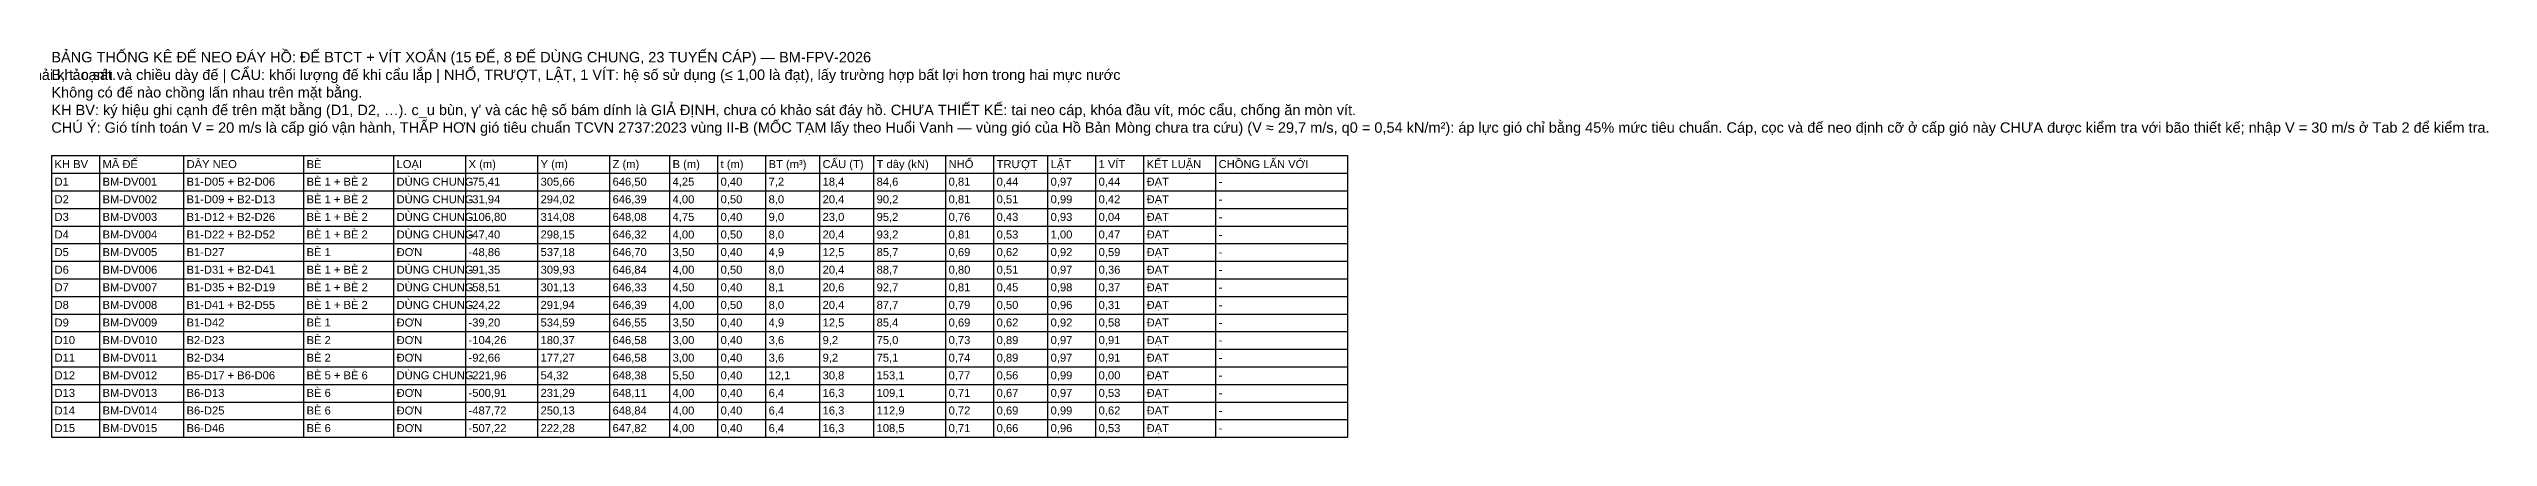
# Model space of a CAD drawing. Header units: metres. Extents: x -510 to 750, y -125 to 541.
# Drawn here: x 384.5 to 750.3, y 480.9 to 539.2 of the extents above; entities that cross this region are included whole.
import ezdxf

# ---------------------------------------------------------------- set-up
doc = ezdxf.new("R2010")
doc.units = ezdxf.units.M
doc.layers.add('07_BANG_THONG_KE_COC_BO', color=7, linetype='CONTINUOUS')
doc.layers.add('08_BANG_THONG_KE_DE_NEO', color=7, linetype='CONTINUOUS')
doc.styles.add('VN', font='arial.ttf')

msp = doc.modelspace()

# ---------------------------------------------------------------- linework, layer by layer
at = {"layer": '08_BANG_THONG_KE_DE_NEO'}
for p, q in [((384.84, 523.188), (579.24, 523.188)), ((384.84, 523.188), (384.84, 480.948)), ((384.84, 520.548), (579.24, 520.548)), ((392.04, 523.188), (392.04, 480.948)), ((404.64, 523.188), (404.64, 480.948)), ((422.64, 523.188), (422.64, 480.948)), ((436.14, 523.188), (436.14, 480.948)), ((446.94, 523.188), (446.94, 480.948)), ((457.74, 523.188), (457.74, 480.948)), ((468.54, 523.188), (468.54, 480.948)), ((477.54, 523.188), (477.54, 480.948)), ((484.74, 523.188), (484.74, 480.948)), ((491.94, 523.188), (491.94, 480.948)), ((500.04, 523.188), (500.04, 480.948)), ((508.14, 523.188), (508.14, 480.948)), ((518.94, 523.188), (518.94, 480.948)), ((526.14, 523.188), (526.14, 480.948)), ((534.24, 523.188), (534.24, 480.948)), ((541.44, 523.188), (541.44, 480.948)), ((548.64, 523.188), (548.64, 480.948)), ((559.44, 523.188), (559.44, 480.948)), ((579.24, 523.188), (579.24, 480.948)), ((384.84, 517.908), (579.24, 517.908)), ((384.84, 515.268), (579.24, 515.268)), ((384.84, 512.628), (579.24, 512.628)), ((384.84, 509.988), (579.24, 509.988)), ((384.84, 507.348), (579.24, 507.348)), ((384.84, 504.708), (579.24, 504.708)), ((384.84, 502.068), (579.24, 502.068)), ((384.84, 499.428), (579.24, 499.428)), ((384.84, 496.788), (579.24, 496.788)), ((384.84, 494.148), (579.24, 494.148)), ((384.84, 491.508), (579.24, 491.508)), ((384.84, 488.868), (579.24, 488.868)), ((384.84, 486.228), (579.24, 486.228)), ((384.84, 483.588), (579.24, 483.588)), ((384.84, 480.948), (579.24, 480.948))]:
    msp.add_line(p, q, dxfattribs=at)

# ---------------------------------------------------------------- texts
at = {"layer": '07_BANG_THONG_KE_COC_BO', "style": 'VN'}
msp.add_text('Quy tắc của Chủ đầu tư (08/10/2026): gần bờ, kể cả chỗ mấp mé nước, neo bằng cọc khoan nhồi; đế vít xoắn chỉ dùng giữa hai bè. Vị trí cọc mới lấy theo địa hình IFC (≥ 384,0 m), chưa phải khảo sát.', height=1.56, dxfattribs=at).set_placement((200.94, 534.54))
at = {"layer": '08_BANG_THONG_KE_DE_NEO', "style": 'VN'}
for s, height, p in [('BẢNG THỐNG KÊ ĐẾ NEO ĐÁY HỒ: ĐẾ BTCT + VÍT XOẮN (15 ĐẾ, 8 ĐẾ DÙNG CHUNG, 23 TUYẾN CÁP) — BM-FPV-2026', 1.56, (384.84, 537.18)), ('B, t: cạnh và chiều dày đế | CẨU: khối lượng đế khi cẩu lắp | NHỔ, TRƯỢT, LẬT, 1 VÍT: hệ số sử dụng (≤ 1,00 là đạt), lấy trường hợp bất lợi hơn trong hai mực nước', 1.56, (384.84, 534.54)), ('Không có đế nào chồng lấn nhau trên mặt bằng.', 1.56, (384.84, 531.9)), ("KH BV: ký hiệu ghi cạnh đế trên mặt bằng (D1, D2, …). c_u bùn, γ' và các hệ số bám dính là GIẢ ĐỊNH, chưa có khảo sát đáy hồ. CHƯA THIẾT KẾ: tai neo cáp, khóa đầu vít, móc cẩu, chống ăn mòn vít.", 1.56, (384.84, 529.26)), ('CHÚ Ý: Gió tính toán V = 20 m/s là cấp gió vận hành, THẤP HƠN gió tiêu chuẩn TCVN 2737:2023 vùng II-B (MỐC TẠM lấy theo Huổi Vanh — vùng gió của Hồ Bản Mòng chưa tra cứu) (V ≈ 29,7 m/s, q0 = 0,54 kN/m²): áp lực gió chỉ bằng 45% mức tiêu chuẩn. Cáp, cọc và đế neo định cỡ ở cấp gió này CHƯA được kiểm tra với bão thiết kế; nhập V = 30 m/s ở Tab 2 để kiểm tra.', 1.56, (384.84, 526.62)), ('KH BV', 1.2, (385.32, 521.316)), ('D1', 1.2, (385.32, 518.676)), ('MÃ ĐẾ', 1.2, (392.52, 521.316)), ('BM-DV001', 1.2, (392.52, 518.676)), ('DÂY NEO', 1.2, (405.12, 521.316)), ('B1-D05 + B2-D06', 1.2, (405.12, 518.676)), ('BÈ', 1.2, (423.12, 521.316)), ('BÈ 1 + BÈ 2', 1.2, (423.12, 518.676)), ('LOẠI', 1.2, (436.62, 521.316)), ('DÙNG CHUNG', 1.2, (436.62, 518.676)), ('X (m)', 1.2, (447.42, 521.316)), ('-75,41', 1.2, (447.42, 518.676)), ('Y (m)', 1.2, (458.22, 521.316)), ('305,66', 1.2, (458.22, 518.676)), ('Z (m)', 1.2, (469.02, 521.316)), ('646,50', 1.2, (469.02, 518.676)), ('4,25', 1.2, (478.02, 518.676)), ('B (m)', 1.2, (478.02, 521.316)), ('t (m)', 1.2, (485.22, 521.316)), ('0,40', 1.2, (485.22, 518.676)), ('7,2', 1.2, (492.42, 518.676)), ('BT (m³)', 1.2, (492.42, 521.316)), ('CẨU (T)', 1.2, (500.52, 521.316)), ('18,4', 1.2, (500.52, 518.676)), ('T dây (kN)', 1.2, (508.62, 521.316)), ('84,6', 1.2, (508.62, 518.676)), ('0,81', 1.2, (519.42, 518.676)), ('NHỔ', 1.2, (519.42, 521.316)), ('TRƯỢT', 1.2, (526.62, 521.316)), ('0,44', 1.2, (526.62, 518.676)), ('0,97', 1.2, (534.72, 518.676)), ('LẬT', 1.2, (534.72, 521.316)), ('0,44', 1.2, (541.92, 518.676)), ('1 VÍT', 1.2, (541.92, 521.316)), ('ĐẠT', 1.2, (549.12, 518.676)), ('KẾT LUẬN', 1.2, (549.12, 521.316)), ('CHỒNG LẤN VỚI', 1.2, (559.92, 521.316)), ('D2', 1.2, (385.32, 516.036)), ('BM-DV002', 1.2, (392.52, 516.036)), ('B1-D09 + B2-D13', 1.2, (405.12, 516.036)), ('BÈ 1 + BÈ 2', 1.2, (423.12, 516.036)), ('DÙNG CHUNG', 1.2, (436.62, 516.036)), ('-31,94', 1.2, (447.42, 516.036)), ('294,02', 1.2, (458.22, 516.036)), ('646,39', 1.2, (469.02, 516.036)), ('4,00', 1.2, (478.02, 516.036)), ('0,50', 1.2, (485.22, 516.036)), ('8,0', 1.2, (492.42, 516.036)), ('20,4', 1.2, (500.52, 516.036)), ('90,2', 1.2, (508.62, 516.036)), ('0,81', 1.2, (519.42, 516.036)), ('0,51', 1.2, (526.62, 516.036)), ('0,99', 1.2, (534.72, 516.036)), ('0,42', 1.2, (541.92, 516.036)), ('ĐẠT', 1.2, (549.12, 516.036)), ('-', 1.2, (559.92, 518.676)), ('-', 1.2, (559.92, 516.036)), ('D3', 1.2, (385.32, 513.396)), ('BM-DV003', 1.2, (392.52, 513.396)), ('B1-D12 + B2-D26', 1.2, (405.12, 513.396)), ('BÈ 1 + BÈ 2', 1.2, (423.12, 513.396)), ('BÈ 1 + BÈ 2', 1.2, (423.12, 510.756)), ('DÙNG CHUNG', 1.2, (436.62, 513.396)), ('DÙNG CHUNG', 1.2, (436.62, 510.756)), ('-106,80', 1.2, (447.42, 513.396)), ('314,08', 1.2, (458.22, 513.396)), ('648,08', 1.2, (469.02, 513.396)), ('4,75', 1.2, (478.02, 513.396)), ('0,40', 1.2, (485.22, 513.396)), ('9,0', 1.2, (492.42, 513.396)), ('23,0', 1.2, (500.52, 513.396)), ('95,2', 1.2, (508.62, 513.396)), ('0,76', 1.2, (519.42, 513.396)), ('0,43', 1.2, (526.62, 513.396)), ('0,93', 1.2, (534.72, 513.396)), ('0,04', 1.2, (541.92, 513.396)), ('ĐẠT', 1.2, (549.12, 513.396)), ('-', 1.2, (559.92, 513.396)), ('D4', 1.2, (385.32, 510.756)), ('D5', 1.2, (385.32, 508.116)), ('BM-DV004', 1.2, (392.52, 510.756)), ('BM-DV005', 1.2, (392.52, 508.116)), ('B1-D22 + B2-D52', 1.2, (405.12, 510.756)), ('B1-D27', 1.2, (405.12, 508.116)), ('BÈ 1', 1.2, (423.12, 508.116)), ('ĐƠN', 1.2, (436.62, 508.116)), ('-47,40', 1.2, (447.42, 510.756)), ('-48,86', 1.2, (447.42, 508.116)), ('537,18', 1.2, (458.22, 508.116)), ('298,15', 1.2, (458.22, 510.756)), ('646,32', 1.2, (469.02, 510.756)), ('646,70', 1.2, (469.02, 508.116)), ('4,00', 1.2, (478.02, 510.756)), ('3,50', 1.2, (478.02, 508.116)), ('0,50', 1.2, (485.22, 510.756)), ('0,40', 1.2, (485.22, 508.116)), ('4,9', 1.2, (492.42, 508.116)), ('8,0', 1.2, (492.42, 510.756)), ('20,4', 1.2, (500.52, 510.756)), ('12,5', 1.2, (500.52, 508.116)), ('85,7', 1.2, (508.62, 508.116)), ('93,2', 1.2, (508.62, 510.756)), ('0,81', 1.2, (519.42, 510.756)), ('0,69', 1.2, (519.42, 508.116)), ('0,53', 1.2, (526.62, 510.756)), ('0,62', 1.2, (526.62, 508.116)), ('0,92', 1.2, (534.72, 508.116)), ('1,00', 1.2, (534.72, 510.756)), ('0,47', 1.2, (541.92, 510.756)), ('0,59', 1.2, (541.92, 508.116)), ('ĐẠT', 1.2, (549.12, 510.756)), ('ĐẠT', 1.2, (549.12, 508.116)), ('-', 1.2, (559.92, 510.756)), ('-', 1.2, (559.92, 508.116)), ('D6', 1.2, (385.32, 505.476)), ('BM-DV006', 1.2, (392.52, 505.476)), ('B1-D31 + B2-D41', 1.2, (405.12, 505.476)), ('BÈ 1 + BÈ 2', 1.2, (423.12, 505.476)), ('DÙNG CHUNG', 1.2, (436.62, 505.476)), ('-91,35', 1.2, (447.42, 505.476)), ('309,93', 1.2, (458.22, 505.476)), ('646,84', 1.2, (469.02, 505.476)), ('4,00', 1.2, (478.02, 505.476)), ('0,50', 1.2, (485.22, 505.476)), ('8,0', 1.2, (492.42, 505.476)), ('20,4', 1.2, (500.52, 505.476)), ('88,7', 1.2, (508.62, 505.476)), ('0,80', 1.2, (519.42, 505.476)), ('0,51', 1.2, (526.62, 505.476)), ('0,97', 1.2, (534.72, 505.476)), ('0,36', 1.2, (541.92, 505.476)), ('ĐẠT', 1.2, (549.12, 505.476)), ('-', 1.2, (559.92, 505.476)), ('D7', 1.2, (385.32, 502.836)), ('D8', 1.2, (385.32, 500.196)), ('BM-DV007', 1.2, (392.52, 502.836)), ('BM-DV008', 1.2, (392.52, 500.196)), ('B1-D35 + B2-D19', 1.2, (405.12, 502.836)), ('B1-D41 + B2-D55', 1.2, (405.12, 500.196)), ('BÈ 1 + BÈ 2', 1.2, (423.12, 502.836)), ('BÈ 1 + BÈ 2', 1.2, (423.12, 500.196)), ('DÙNG CHUNG', 1.2, (436.62, 502.836)), ('DÙNG CHUNG', 1.2, (436.62, 500.196)), ('-58,51', 1.2, (447.42, 502.836)), ('-24,22', 1.2, (447.42, 500.196)), ('301,13', 1.2, (458.22, 502.836)), ('291,94', 1.2, (458.22, 500.196)), ('646,33', 1.2, (469.02, 502.836)), ('646,39', 1.2, (469.02, 500.196)), ('4,50', 1.2, (478.02, 502.836)), ('4,00', 1.2, (478.02, 500.196)), ('0,40', 1.2, (485.22, 502.836)), ('0,50', 1.2, (485.22, 500.196)), ('8,1', 1.2, (492.42, 502.836)), ('8,0', 1.2, (492.42, 500.196)), ('20,6', 1.2, (500.52, 502.836)), ('20,4', 1.2, (500.52, 500.196)), ('87,7', 1.2, (508.62, 500.196)), ('92,7', 1.2, (508.62, 502.836)), ('0,81', 1.2, (519.42, 502.836)), ('0,79', 1.2, (519.42, 500.196)), ('0,45', 1.2, (526.62, 502.836)), ('0,50', 1.2, (526.62, 500.196)), ('0,98', 1.2, (534.72, 502.836)), ('0,96', 1.2, (534.72, 500.196)), ('0,37', 1.2, (541.92, 502.836)), ('0,31', 1.2, (541.92, 500.196)), ('ĐẠT', 1.2, (549.12, 502.836)), ('ĐẠT', 1.2, (549.12, 500.196)), ('-', 1.2, (559.92, 502.836)), ('D9', 1.2, (385.32, 497.556)), ('BM-DV009', 1.2, (392.52, 497.556)), ('B1-D42', 1.2, (405.12, 497.556)), ('BÈ 1', 1.2, (423.12, 497.556)), ('ĐƠN', 1.2, (436.62, 497.556)), ('-39,20', 1.2, (447.42, 497.556)), ('534,59', 1.2, (458.22, 497.556)), ('646,55', 1.2, (469.02, 497.556)), ('3,50', 1.2, (478.02, 497.556)), ('0,40', 1.2, (485.22, 497.556)), ('4,9', 1.2, (492.42, 497.556)), ('12,5', 1.2, (500.52, 497.556)), ('85,4', 1.2, (508.62, 497.556)), ('0,69', 1.2, (519.42, 497.556)), ('0,62', 1.2, (526.62, 497.556)), ('0,92', 1.2, (534.72, 497.556)), ('0,58', 1.2, (541.92, 497.556)), ('ĐẠT', 1.2, (549.12, 497.556)), ('-', 1.2, (559.92, 500.196)), ('-', 1.2, (559.92, 497.556)), ('D10', 1.2, (385.32, 494.916)), ('BM-DV010', 1.2, (392.52, 494.916)), ('B2-D23', 1.2, (405.12, 494.916)), ('BÈ 2', 1.2, (423.12, 494.916)), ('ĐƠN', 1.2, (436.62, 494.916)), ('-104,26', 1.2, (447.42, 494.916)), ('180,37', 1.2, (458.22, 494.916)), ('646,58', 1.2, (469.02, 494.916)), ('3,00', 1.2, (478.02, 494.916)), ('0,40', 1.2, (485.22, 494.916)), ('3,6', 1.2, (492.42, 494.916)), ('9,2', 1.2, (500.52, 494.916)), ('75,0', 1.2, (508.62, 494.916)), ('0,73', 1.2, (519.42, 494.916)), ('0,89', 1.2, (526.62, 494.916)), ('0,97', 1.2, (534.72, 494.916)), ('0,91', 1.2, (541.92, 494.916)), ('ĐẠT', 1.2, (549.12, 494.916)), ('-', 1.2, (559.92, 494.916)), ('D11', 1.2, (385.32, 492.276)), ('D12', 1.2, (385.32, 489.636)), ('BM-DV011', 1.2, (392.52, 492.276)), ('BM-DV012', 1.2, (392.52, 489.636)), ('B2-D34', 1.2, (405.12, 492.276)), ('B5-D17 + B6-D06', 1.2, (405.12, 489.636)), ('BÈ 2', 1.2, (423.12, 492.276)), ('BÈ 5 + BÈ 6', 1.2, (423.12, 489.636)), ('ĐƠN', 1.2, (436.62, 492.276)), ('DÙNG CHUNG', 1.2, (436.62, 489.636)), ('-92,66', 1.2, (447.42, 492.276)), ('-221,96', 1.2, (447.42, 489.636)), ('54,32', 1.2, (458.22, 489.636)), ('177,27', 1.2, (458.22, 492.276)), ('646,58', 1.2, (469.02, 492.276)), ('648,38', 1.2, (469.02, 489.636)), ('3,00', 1.2, (478.02, 492.276)), ('5,50', 1.2, (478.02, 489.636)), ('0,40', 1.2, (485.22, 492.276)), ('0,40', 1.2, (485.22, 489.636)), ('3,6', 1.2, (492.42, 492.276)), ('12,1', 1.2, (492.42, 489.636)), ('30,8', 1.2, (500.52, 489.636)), ('9,2', 1.2, (500.52, 492.276)), ('75,1', 1.2, (508.62, 492.276)), ('153,1', 1.2, (508.62, 489.636)), ('0,74', 1.2, (519.42, 492.276)), ('0,77', 1.2, (519.42, 489.636)), ('0,89', 1.2, (526.62, 492.276)), ('0,56', 1.2, (526.62, 489.636)), ('0,97', 1.2, (534.72, 492.276)), ('0,99', 1.2, (534.72, 489.636)), ('0,91', 1.2, (541.92, 492.276)), ('0,00', 1.2, (541.92, 489.636)), ('ĐẠT', 1.2, (549.12, 492.276)), ('ĐẠT', 1.2, (549.12, 489.636)), ('-', 1.2, (559.92, 492.276)), ('D13', 1.2, (385.32, 486.996)), ('BM-DV013', 1.2, (392.52, 486.996)), ('B6-D13', 1.2, (405.12, 486.996)), ('BÈ 6', 1.2, (423.12, 486.996)), ('ĐƠN', 1.2, (436.62, 486.996)), ('-500,91', 1.2, (447.42, 486.996)), ('231,29', 1.2, (458.22, 486.996)), ('648,11', 1.2, (469.02, 486.996)), ('4,00', 1.2, (478.02, 486.996)), ('0,40', 1.2, (485.22, 486.996)), ('6,4', 1.2, (492.42, 486.996)), ('16,3', 1.2, (500.52, 486.996)), ('109,1', 1.2, (508.62, 486.996)), ('0,71', 1.2, (519.42, 486.996)), ('0,67', 1.2, (526.62, 486.996)), ('0,97', 1.2, (534.72, 486.996)), ('0,53', 1.2, (541.92, 486.996)), ('ĐẠT', 1.2, (549.12, 486.996)), ('-', 1.2, (559.92, 489.636)), ('-', 1.2, (559.92, 486.996)), ('D14', 1.2, (385.32, 484.356)), ('BM-DV014', 1.2, (392.52, 484.356)), ('B6-D25', 1.2, (405.12, 484.356)), ('BÈ 6', 1.2, (423.12, 484.356)), ('BÈ 6', 1.2, (423.12, 481.716)), ('ĐƠN', 1.2, (436.62, 484.356)), ('-487,72', 1.2, (447.42, 484.356)), ('250,13', 1.2, (458.22, 484.356)), ('648,84', 1.2, (469.02, 484.356)), ('4,00', 1.2, (478.02, 484.356)), ('0,40', 1.2, (485.22, 484.356)), ('6,4', 1.2, (492.42, 484.356)), ('16,3', 1.2, (500.52, 484.356)), ('112,9', 1.2, (508.62, 484.356)), ('0,72', 1.2, (519.42, 484.356)), ('0,69', 1.2, (526.62, 484.356)), ('0,99', 1.2, (534.72, 484.356)), ('0,62', 1.2, (541.92, 484.356)), ('ĐẠT', 1.2, (549.12, 484.356)), ('-', 1.2, (559.92, 484.356)), ('D15', 1.2, (385.32, 481.716)), ('BM-DV015', 1.2, (392.52, 481.716)), ('B6-D46', 1.2, (405.12, 481.716)), ('ĐƠN', 1.2, (436.62, 481.716)), ('-507,22', 1.2, (447.42, 481.716)), ('222,28', 1.2, (458.22, 481.716)), ('647,82', 1.2, (469.02, 481.716)), ('4,00', 1.2, (478.02, 481.716)), ('0,40', 1.2, (485.22, 481.716)), ('6,4', 1.2, (492.42, 481.716)), ('16,3', 1.2, (500.52, 481.716)), ('108,5', 1.2, (508.62, 481.716)), ('0,71', 1.2, (519.42, 481.716)), ('0,66', 1.2, (526.62, 481.716)), ('0,96', 1.2, (534.72, 481.716)), ('0,53', 1.2, (541.92, 481.716)), ('ĐẠT', 1.2, (549.12, 481.716)), ('-', 1.2, (559.92, 481.716))]:
    msp.add_text(s, height=height, dxfattribs=at).set_placement(p)

doc.saveas('drawing.dxf')
